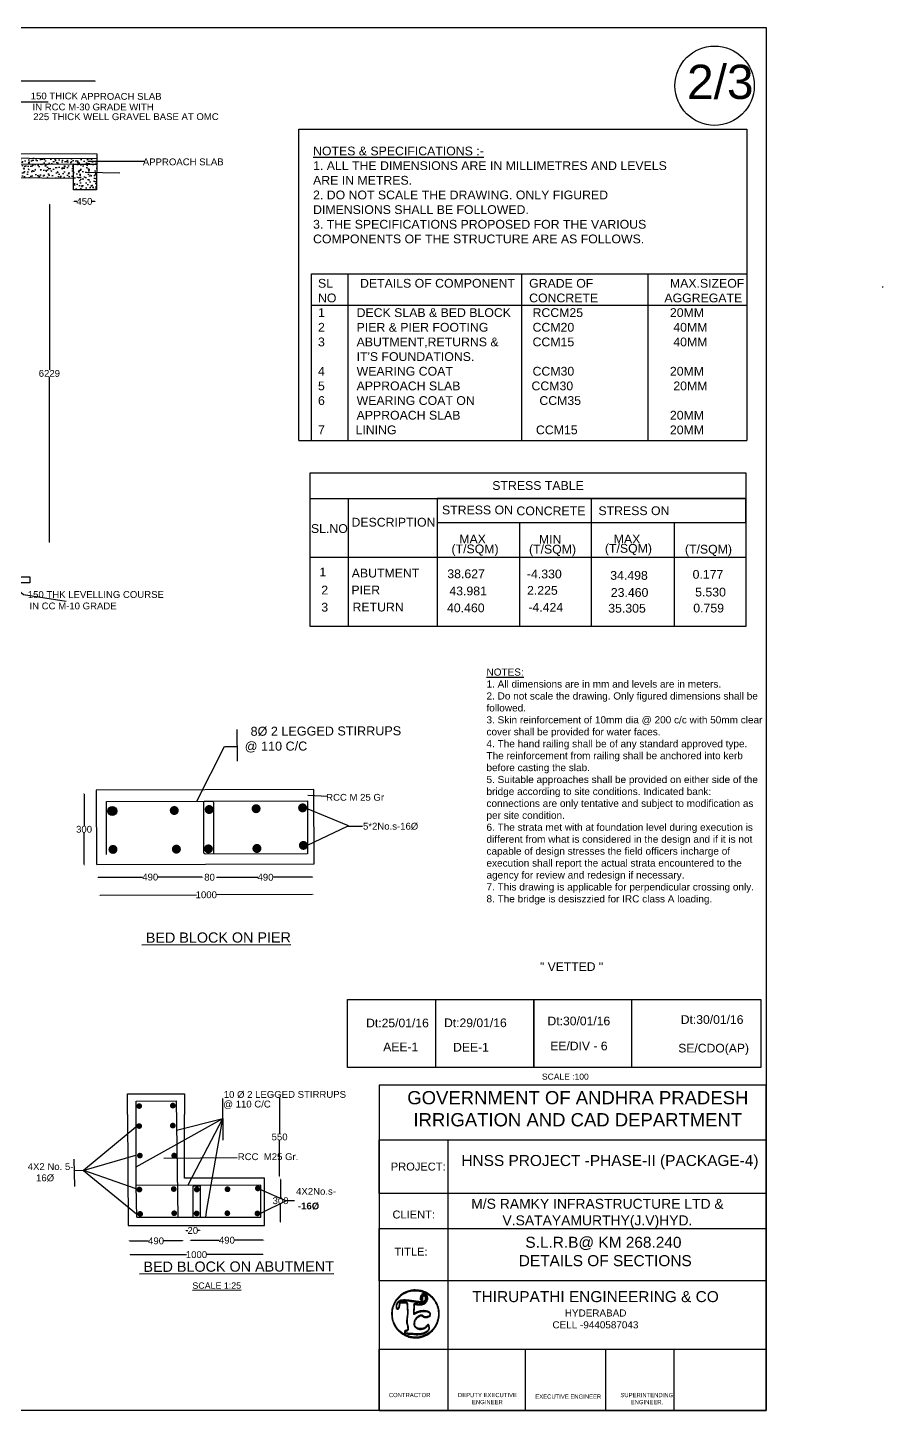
# Model space of a CAD drawing. Header units: inches. Extents: x 364371 to 391489, y -177812 to -157606.
# Drawn here: x 378991 to 391489, y -177812 to -157606 of the extents above; entities that cross this region are included whole.
import ezdxf

# ---------------------------------------------------------------- set-up
doc = ezdxf.new("R2010")
doc.units = ezdxf.units.IN
doc.header["$MEASUREMENT"] = 0
for name, color, linetype in [('BOX & TEXT', 7, 'Continuous'), ('DRAWING', 7, 'Continuous'), ('TEXT', 7, 'Continuous')]:
    doc.layers.add(name, color=color, linetype=linetype)
doc.styles.get("Standard").update_dxf_attribs({"font": 'arial.ttf'})
doc.dimstyles.new('ST100', dxfattribs={"dimtxt": 100, "dimasz": 25, "dimexe": 0, "dimexo": 300, "dimgap": 0.09, "dimtad": 0, "dimtih": 1, "dimtoh": 1, "dimdec": 0, "dimzin": 0, "dimdsep": 46, "dimtxsty": 'Standard', "dimcen": 0, "dimse1": 1, "dimse2": 1, "dimadec": 0, "dimazin": 0, "dimtfac": 1, "dimtdec": 0, "dimtofl": 0, "dimtmove": 0, "dimatfit": 3, "dimfxl": 2000, "dimtolj": 1, "dimtzin": 0, "dimarcsym": 0})

# ---------------------------------------------------------------- blocks, each defined once
blk = doc.blocks.new('*D49')
at = {"layer": 'Defpoints', "color": 0, "ltscale": 0.4}
for p in [(380456, -175309), (381277, -175312), (381277, -175335)]:
    blk.add_point(p, dxfattribs=at)
at = {"layer": 'DRAWING', "color": 0, "lineweight": -2, "ltscale": 0.4}
for p, q in [((380481, -175336), (380754, -175336)), ((381252, -175335), (380979, -175336))]:
    blk.add_line(p, q, dxfattribs=at)
at = {"layer": 'DRAWING', "color": 0, "ltscale": 0.4}
for points in [[(380481, -175331), (380481, -175340), (380456, -175336)], [(381252, -175331), (381252, -175340), (381277, -175335)]]:
    blk.add_solid(points, dxfattribs=at)
at = {"layer": 'DRAWING', "color": 0, "ltscale": 0.4, "insert": (380866, -175336), "char_height": 100, "attachment_point": 5}
blk.add_mtext('\\A1;490', dxfattribs=at)
blk = doc.blocks.new('*D50')
at = {"layer": 'Defpoints', "color": 0, "ltscale": 0.4}
for p in [(381348, -175312), (382454, -175303), (382454, -175326)]:
    blk.add_point(p, dxfattribs=at)
at = {"layer": 'DRAWING', "color": 0, "lineweight": -2, "ltscale": 0.4}
for p, q in [((381373, -175327), (381788, -175326)), ((382429, -175326), (382013, -175326))]:
    blk.add_line(p, q, dxfattribs=at)
at = {"layer": 'DRAWING', "color": 0, "ltscale": 0.4}
for points in [[(381373, -175322), (381373, -175331), (381348, -175327)], [(382429, -175322), (382429, -175330), (382454, -175326)]]:
    blk.add_solid(points, dxfattribs=at)
at = {"layer": 'DRAWING', "color": 0, "ltscale": 0.4, "insert": (381901, -175326), "char_height": 100, "attachment_point": 5}
blk.add_mtext('\\A1;490', dxfattribs=at)
blk = doc.blocks.new('*D51')
at = {"layer": 'Defpoints', "color": 0, "ltscale": 0.4}
for p in [(381280, -175184), (381525, -175175), (381525, -175184)]:
    blk.add_point(p, dxfattribs=at)
at = {"layer": 'DRAWING', "color": 0, "lineweight": -2, "ltscale": 0.4}
for p, q in [((381305, -175184), (381330, -175184)), ((381500, -175184), (381475, -175184))]:
    blk.add_line(p, q, dxfattribs=at)
at = {"layer": 'DRAWING', "color": 0, "ltscale": 0.4}
for points in [[(381305, -175180), (381305, -175188), (381280, -175184)], [(381500, -175180), (381500, -175188), (381525, -175184)]]:
    blk.add_solid(points, dxfattribs=at)
at = {"layer": 'DRAWING', "color": 0, "ltscale": 0.4, "insert": (381403, -175184), "char_height": 100, "attachment_point": 5}
blk.add_mtext('\\A1;20', dxfattribs=at)
blk = doc.blocks.new('*D52')
at = {"layer": 'Defpoints', "color": 0, "ltscale": 0.4}
for p in [(380464, -175520), (382449, -175508), (382449, -175536)]:
    blk.add_point(p, dxfattribs=at)
at = {"layer": 'DRAWING', "color": 0, "lineweight": -2, "ltscale": 0.4}
for p, q in [((380489, -175536), (381312, -175536)), ((382424, -175536), (381601, -175536))]:
    blk.add_line(p, q, dxfattribs=at)
at = {"layer": 'DRAWING', "color": 0, "ltscale": 0.4}
for points in [[(380489, -175532), (380489, -175540), (380464, -175536)], [(382424, -175531), (382424, -175540), (382449, -175536)]]:
    blk.add_solid(points, dxfattribs=at)
at = {"layer": 'DRAWING', "color": 0, "ltscale": 0.4, "insert": (381457, -175536), "char_height": 100, "attachment_point": 5}
blk.add_mtext('\\A1;1000', dxfattribs=at)
blk = doc.blocks.new('*D53')
at = {"layer": 'Defpoints', "color": 0, "ltscale": 0.4}
for p in [(382662, -174415), (382685, -174415), (382674, -175083)]:
    blk.add_point(p, dxfattribs=at)
at = {"layer": 'DRAWING', "color": 0, "lineweight": -2, "ltscale": 0.4}
for p, q in [((382685, -174440), (382685, -174698)), ((382686, -175058), (382686, -174800))]:
    blk.add_line(p, q, dxfattribs=at)
at = {"layer": 'DRAWING', "color": 0, "ltscale": 0.4}
for points in [[(382690, -174440), (382681, -174440), (382685, -174415)], [(382690, -175058), (382681, -175058), (382686, -175083)]]:
    blk.add_solid(points, dxfattribs=at)
at = {"layer": 'DRAWING', "color": 0, "ltscale": 0.4, "insert": (382685, -174749), "char_height": 100, "attachment_point": 5}
blk.add_mtext('\\A1;300', dxfattribs=at)
blk = doc.blocks.new('*D54')
at = {"layer": 'Defpoints', "color": 0, "ltscale": 0.4}
for p in [(382656, -173221), (382670, -173221), (382685, -174414)]:
    blk.add_point(p, dxfattribs=at)
at = {"layer": 'DRAWING', "color": 0, "lineweight": -2, "ltscale": 0.4}
for p, q in [((382670, -173246), (382671, -173766)), ((382671, -174389), (382671, -173868))]:
    blk.add_line(p, q, dxfattribs=at)
at = {"layer": 'DRAWING', "color": 0, "ltscale": 0.4}
for points in [[(382675, -173246), (382666, -173246), (382670, -173221)], [(382675, -174389), (382667, -174389), (382671, -174414)]]:
    blk.add_solid(points, dxfattribs=at)
at = {"layer": 'DRAWING', "color": 0, "ltscale": 0.4, "insert": (382671, -173817), "char_height": 100, "attachment_point": 5}
blk.add_mtext('\\A1;550', dxfattribs=at)
blk = doc.blocks.new('*D55')
at = {"layer": 'Defpoints', "color": 0, "ltscale": 0.4}
for p in [(380025, -170304), (383174, -170262), (383174, -170273)]:
    blk.add_point(p, dxfattribs=at)
at = {"layer": 'DRAWING', "color": 0, "lineweight": -2, "ltscale": 0.4}
for p, q in [((380050, -170283), (381455, -170278)), ((383149, -170273), (381744, -170277))]:
    blk.add_line(p, q, dxfattribs=at)
at = {"layer": 'DRAWING', "color": 0, "ltscale": 0.4}
for points in [[(380050, -170279), (380050, -170287), (380025, -170283)], [(383149, -170268), (383150, -170277), (383174, -170273)]]:
    blk.add_solid(points, dxfattribs=at)
at = {"layer": 'DRAWING', "color": 0, "ltscale": 0.4, "insert": (381600, -170278), "char_height": 100, "attachment_point": 5}
blk.add_mtext('\\A1;1000', dxfattribs=at)
blk = doc.blocks.new('*D56')
at = {"layer": 'Defpoints', "color": 0, "ltscale": 0.4}
for p in [(379813, -168780), (379829, -168780), (379853, -169861)]:
    blk.add_point(p, dxfattribs=at)
at = {"layer": 'DRAWING', "color": 0, "lineweight": -2, "ltscale": 0.4}
for p, q in [((379814, -168805), (379815, -169269)), ((379817, -169836), (379816, -169372))]:
    blk.add_line(p, q, dxfattribs=at)
at = {"layer": 'DRAWING', "color": 0, "ltscale": 0.4}
for points in [[(379818, -168805), (379809, -168805), (379813, -168780)], [(379821, -169836), (379813, -169836), (379817, -169861)]]:
    blk.add_solid(points, dxfattribs=at)
at = {"layer": 'DRAWING', "color": 0, "ltscale": 0.4, "insert": (379815, -169321), "char_height": 100, "attachment_point": 5}
blk.add_mtext('\\A1;300', dxfattribs=at)
blk = doc.blocks.new('*D58')
at = {"layer": 'Defpoints', "color": 0, "ltscale": 0.4}
for p in [(379997, -169834), (381566, -169829), (381566, -170019)]:
    blk.add_point(p, dxfattribs=at)
at = {"layer": 'DRAWING', "color": 0, "lineweight": -2, "ltscale": 0.4}
for p, q in [((380022, -170019), (380669, -170019)), ((381541, -170019), (380894, -170019))]:
    blk.add_line(p, q, dxfattribs=at)
at = {"layer": 'DRAWING', "color": 0, "ltscale": 0.4}
for points in [[(380022, -170015), (380022, -170023), (379997, -170019)], [(381541, -170015), (381541, -170023), (381566, -170019)]]:
    blk.add_solid(points, dxfattribs=at)
at = {"layer": 'DRAWING', "color": 0, "ltscale": 0.4, "insert": (380782, -170019), "char_height": 100, "attachment_point": 5}
blk.add_mtext('\\A1;490', dxfattribs=at)
blk = doc.blocks.new('*D57')
at = {"layer": 'Defpoints', "color": 0, "ltscale": 0.4}
for p in [(381566, -170019), (381730, -170015), (381730, -170022)]:
    blk.add_point(p, dxfattribs=at)
at = {"layer": 'DRAWING', "color": 0, "lineweight": -2, "ltscale": 0.4}
for p, q in [((381541, -170022), (381516, -170022)), ((381755, -170022), (381780, -170022))]:
    blk.add_line(p, q, dxfattribs=at)
at = {"layer": 'DRAWING', "color": 0, "ltscale": 0.4}
for points in [[(381541, -170018), (381541, -170026), (381566, -170022)], [(381755, -170018), (381755, -170026), (381730, -170022)]]:
    blk.add_solid(points, dxfattribs=at)
at = {"layer": 'DRAWING', "color": 0, "ltscale": 0.4, "insert": (381648, -170022), "char_height": 100, "attachment_point": 5}
blk.add_mtext('\\A1;80', dxfattribs=at)
blk = doc.blocks.new('*D59')
at = {"layer": 'Defpoints', "color": 0, "ltscale": 0.4}
for p in [(383175, -169823), (381755, -170022), (383175, -170022)]:
    blk.add_point(p, dxfattribs=at)
at = {"layer": 'DRAWING', "color": 0, "lineweight": -2, "ltscale": 0.4}
for p, q in [((381780, -170022), (382352, -170022)), ((383150, -170022), (382577, -170022))]:
    blk.add_line(p, q, dxfattribs=at)
at = {"layer": 'DRAWING', "color": 0, "ltscale": 0.4}
for points in [[(381780, -170018), (381780, -170026), (381755, -170022)], [(383150, -170018), (383150, -170026), (383175, -170022)]]:
    blk.add_solid(points, dxfattribs=at)
at = {"layer": 'DRAWING', "color": 0, "ltscale": 0.4, "insert": (382465, -170022), "char_height": 100, "attachment_point": 5}
blk.add_mtext('\\A1;490', dxfattribs=at)
blk = doc.blocks.new('*D86')
at = {"layer": 'Defpoints', "color": 0, "ltscale": 0.4}
for p in [(379645, -160101), (379997, -160148), (379998, -160110)]:
    blk.add_point(p, dxfattribs=at)
at = {"layer": 'DRAWING', "color": 0, "lineweight": -2, "ltscale": 0.4}
for p, q in [((379669, -160142), (379708, -160143)), ((379972, -160148), (379933, -160147))]:
    blk.add_line(p, q, dxfattribs=at)
at = {"layer": 'DRAWING', "color": 0, "ltscale": 0.4}
for points in [[(379669, -160138), (379669, -160146), (379644, -160142)], [(379972, -160143), (379972, -160152), (379997, -160148)]]:
    blk.add_solid(points, dxfattribs=at)
at = {"layer": 'DRAWING', "color": 0, "ltscale": 0.4, "insert": (379820, -160145), "char_height": 100, "attachment_point": 5}
blk.add_mtext('\\A1;450', dxfattribs=at)
blk = doc.blocks.new('*D89')
at = {"layer": 'Defpoints', "color": 0, "ltscale": 0.4}
for p in [(380001, -158390), (377034, -159526), (380001, -159449)]:
    blk.add_point(p, dxfattribs=at)
at = {"layer": 'DRAWING', "color": 0, "lineweight": -2, "ltscale": 0.4}
for p, q in [((377059, -158390), (378368, -158390)), ((379976, -158390), (378667, -158390))]:
    blk.add_line(p, q, dxfattribs=at)
at = {"layer": 'DRAWING', "color": 0, "ltscale": 0.4}
for points in [[(377059, -158386), (377059, -158394), (377034, -158390)], [(379976, -158386), (379976, -158394), (380001, -158390)]]:
    blk.add_solid(points, dxfattribs=at)
at = {"layer": 'DRAWING', "color": 0, "ltscale": 0.4, "insert": (378518, -158390), "char_height": 100, "attachment_point": 5}
blk.add_mtext('\\A1;3500', dxfattribs=at)
blk = doc.blocks.new('*D91')
at = {"layer": 'Defpoints', "color": 0, "ltscale": 0.4}
for p in [(377329, -160166), (377329, -165151), (379308, -165151)]:
    blk.add_point(p, dxfattribs=at)
at = {"layer": 'DRAWING', "color": 0, "lineweight": -2, "ltscale": 0.4}
for p, q in [((379308, -160191), (379308, -162607)), ((379308, -165126), (379308, -162710))]:
    blk.add_line(p, q, dxfattribs=at)
at = {"layer": 'DRAWING', "color": 0, "ltscale": 0.4}
for points in [[(379304, -160191), (379312, -160191), (379308, -160166)], [(379304, -165126), (379312, -165126), (379308, -165151)]]:
    blk.add_solid(points, dxfattribs=at)
at = {"layer": 'DRAWING', "color": 0, "ltscale": 0.4, "insert": (379308, -162659), "char_height": 100, "attachment_point": 5}
blk.add_mtext('\\A1;6229', dxfattribs=at)

msp = doc.modelspace()

# ---------------------------------------------------------------- hatches: boundary and pattern name
at = {"layer": 'DRAWING', "ltscale": 0.4}
h = msp.add_hatch(dxfattribs=at)
h.set_pattern_fill('AR-CONC', color=256, scale=22.852859, angle=-1.03132, style=0)
h.set_pattern_definition([(48.9686826, (-1918762.29, 1091811.63), (163.6297865, -17.288616), [17.139644, -188.536084]), (353.9686826, (-1918762.29, 1091811.63), (-28.609543, 172.44028), [13.711715, -150.828867]), (99.4200826, (-1918748.65, 1091810.2), (135.020363, 155.151558), [14.566456, -160.231016]), (45.1528826, (-1918761.46, 1091857.33), (243.174755, -42.209545), [25.709466, -282.804126]), (95.604283, (-1918741.2, 1091853.82), (217.569352, 218.733202), [21.849684, -240.346486]), (350.152883, (-1918761.46, 1091857.33), (217.56918, 218.733372), [20.567573, -226.2433]), (19.9686826, (-1918738.82, 1091845.5), (134.732149, -94.4502586), [17.139644, -188.536084]), (324.9686826, (-1918738.82, 1091845.5), (58.578237, 164.689849), [13.711715, -150.828867]), (70.4200826, (-1918727.6, 1091837.63), (193.310438, 70.239439), [14.566456, -160.231016]), (36.4686826, (-1918762.287, 1091811.635), (4.1477054, 76.0134214), [0, -149.0006385, 0, -153.114153, 0, -151.4001887]), (6.4686826, (-1918762.29, 1091811.635), (61.731491, 89.037675), [0, -87.29792, 0, -145.5727097, 0, -57.703468]), (326.4686826, (-1918813.24, 1091812.55), (121.8811505, -7.3493517), [0, -57.1321467, 0, -178.2522976, 0, -236.5270872]), (316.4686826, (-1918836.09, 1091812.96), (133.66488, 20.4743443), [0, -74.2717907, 0, -118.377808, 0, -167.968511])])
h.paths.add_polyline_path([(379659.4, -159598.1), (377335.6, -159604.8), (377333.6, -159780.7), (379660.9, -159802.8)])
h.paths.add_polyline_path([(380000.3, -159599.5), (379659.4, -159598.1), (379662.1, -159973.4), (379998.8, -159974.8)])
h.paths.add_polyline_path([(380000.7, -159517.6), (377028, -159505.1), (377029.5, -159570.1), (377335.9, -159573.2), (377335.6, -159604.8), (379659.4, -159598.1), (380000.3, -159599.5)])
for points in [[(380159.9, -169054.5, 1), (380291.9, -169054.1, 1)], [(381066.2, -169046.9, 1), (381198.2, -169046.4, 1)], [(381576.3, -169032.2, 1), (381708.3, -169031.7, 1)], [(382261.9, -169020.1, 1), (382393.9, -169019.6, 1)], [(382941, -169008, 1), (383073, -169007.5, 1)], [(382952.6, -169556.5, 1), (383084.6, -169556, 1)], [(380171.3, -169614.8, 1), (380303.3, -169614.3, 1)], [(381097.4, -169611.6, 1), (381229.4, -169611.1, 1)], [(381565.3, -169606.7, 1), (381697.3, -169606.3, 1)], [(382273.6, -169601, 1), (382405.7, -169600.6, 1)], [(380578.1, -173365.4, 1), (380662.4, -173365.3, 1)], [(381069.4, -173358.7, 1), (381153.8, -173358.6, 1)], [(380578.1, -173657.2, 1), (380662.4, -173657.2, 1)], [(381069.4, -173650.6, 1), (381153.8, -173650.5, 1)], [(380588, -174089.1, 1), (380672.4, -174089.1, 1)], [(381089.2, -174089, 1), (381173.6, -174088.9, 1)], [(380581.5, -174584.8, 1), (380665.8, -174584.8, 1)], [(381082.6, -174578.1, 1), (381167, -174578.1, 1)], [(381420, -174584.6, 1), (381504.4, -174584.6, 1)], [(381868.7, -174581.2, 1), (381953.1, -174581.1, 1)], [(382310.9, -174568, 1), (382395.3, -174567.9, 1)], [(380591.4, -174941.5, 1), (380675.8, -174941.4, 1)], [(381089.3, -174931.5, 1), (381173.6, -174931.5, 1)], [(381416.8, -174934.7, 1), (381501.2, -174934.6, 1)], [(381865.6, -174931.3, 1), (381949.9, -174931.2, 1)], [(382304.5, -174934.4, 1), (382388.9, -174934.4, 1)]]:
    msp.add_hatch(color=256, dxfattribs=at).paths.add_polyline_path(points)

# ---------------------------------------------------------------- linework, layer by layer
at = {"color": 7}
for points in [[(384596.8, -176056, 0.011371), (384558.4, -176065.3, 0.02579), (384530, -176074.4, 0.027062), (384503.5, -176086.2, 0.013799), (384471.5, -176103.6, 0.049276), (384442.6, -176124.4, 0.020623), (384408, -176157.6, 0.020736), (384375.6, -176194.3, 0.039557), (384353.3, -176226.7, 0.070595), (384317.5, -176315.4, 0.067578), (384307.1, -176411.8, 0.067285), (384322.9, -176507.9, 0.06891), (384363.5, -176595.6, 0.057705), (384411.2, -176653.8, 0.054334), (384472, -176701, 0.05355), (384542.3, -176734.5, 0.052844), (384618.5, -176752.4, 0.040381), (384661.4, -176754.4, 0.03202), (384707.5, -176749.8, 0.031364), (384753.8, -176739.2, 0.03411), (384797.1, -176723, 0.075635), (384883.8, -176666.7, 0.073326), (384950.9, -176586.7, 0.073591), (384991.8, -176491, 0.077104), (385002.4, -176389, 0.004861), (385000.7, -176360.7, 0.019003), (384998.8, -176343.3, 0.02286), (384995.8, -176327.7, 0.009468), (384990.3, -176307, 0.065489), (384956.8, -176228.9, 0.057691), (384903, -176158.5, 0.058022), (384834.8, -176102.6, 0.068022), (384759.1, -176067.3, 0.035725), (384721, -176058.4, 0.021943), (384675.1, -176053.2, 0.021989), (384630.5, -176052.1, 0.048915)], [(384740.9, -176074.8, -0.010053), (384765.9, -176081.9, -0.02116), (384784.9, -176088.7, -0.022523), (384802.5, -176096.8, -0.013074), (384823, -176107.9, -0.040153), (384861.2, -176134.4, -0.032263), (384897.7, -176168.6, -0.031944), (384930, -176207.6, -0.036921), (384955.3, -176248.6, -0.012801), (384963.9, -176266.2, -0.018323), (384970.5, -176282.2, -0.011926), (384975.1, -176295.6, -0.421559), (384973.7, -176298.2, 0.438354), (384973.5, -176298.6, 0.035377), (384974.1, -176299.9, 0.030088), (384975.2, -176301.7, 0.016409), (384976.8, -176303.7, -0.136522), (384984.3, -176320.5, -0.015322), (384989.2, -176362.4, -0.019775), (384991.4, -176407.4, -0.035566), (384989.1, -176444.2, -0.046854), (384973.7, -176510.9, -0.049001), (384946.3, -176572.5, -0.049074), (384907.4, -176627.5, -0.047266), (384858.2, -176674.6, -0.036649), (384831.6, -176692.6, -0.020541), (384797, -176710.7, -0.020402), (384762.2, -176725.4, -0.050634), (384735.4, -176732.4, 0.011096), (384730.4, -176733.3, 0.006376), (384724.5, -176734.6, 0.006368), (384718.5, -176736, 0.010561), (384713.5, -176737.4, -0.075797), (384667.4, -176744.1, -0.036256), (384607.6, -176739.2, -0.035773), (384546.7, -176725.2, -0.053967), (384496.7, -176703.9, -0.043816), (384440.2, -176665.2, -0.050353), (384394.2, -176618.9, -0.04992), (384358, -176563.9, -0.041857), (384330.8, -176499.5, -0.041799), (384322.9, -176465.8, -0.022952), (384318.5, -176423.5, -0.022835), (384318.1, -176380.3, -0.036198), (384322.1, -176343.5, -0.027029), (384329.7, -176311.4, -0.021589), (384341.3, -176277.7, -0.021847), (384355.5, -176245.7, -0.030803), (384371.1, -176218.6, -0.030973), (384390.1, -176193.4, -0.014365), (384417.8, -176163, -0.013732), (384446.1, -176135.1, -0.048124), (384466.4, -176119.5, -0.015617), (384482.6, -176110.1, -0.006514), (384505, -176098.4, -0.006284), (384527.2, -176087.5, -0.02113), (384542.1, -176081.2, -0.047647), (384586.8, -176069.1, -0.034153), (384638.3, -176063.9, -0.033468), (384691.4, -176065.8, -0.039389)], [(384760.9, -176106.2, 0.079905), (384751.8, -176111.9, 0.042826), (384742.5, -176121.4, 0.042991), (384735.1, -176132.2, 0.097401), (384732, -176141.5, -0.017144), (384731.2, -176146.7, -0.007361), (384729.7, -176153.7, -0.007273), (384727.9, -176161, -0.009527), (384726.1, -176167.7, 0.057314), (384723.7, -176180.7, 0.105744), (384725.3, -176191.4, 0.129803), (384730.7, -176199, 0.112787), (384739.5, -176203.4, 0.089359), (384749.9, -176204.1, 0.205539), (384756.6, -176200.3, 0.119945), (384760.7, -176191, 0.023277), (384763, -176172.5, -0.017196), (384765.2, -176153.5, -0.101894), (384768.6, -176144.2, -0.209902), (384774.1, -176140.4, -0.109281), (384782.7, -176140.6, -0.199104), (384793.5, -176148.6, -0.104543), (384799, -176164.7, -0.087788), (384797.9, -176184.2, -0.092435), (384790.2, -176201.8, -0.140361), (384772.3, -176216.8, -0.085225), (384745.4, -176223.5, -0.045138), (384703.1, -176222.9, -0.010085), (384631.5, -176213.9, 0.001129), (384562, -176204, 0.010475), (384531.8, -176200.4, 0.019654), (384509, -176199, 0.009807), (384480.1, -176199, 0.021045), (384449.5, -176200.9, 0.064199), (384429.4, -176205.7, 0.07759), (384413.2, -176214.8, 0.04157), (384396.5, -176230.5, 0.033858), (384385, -176245.1, 0.055821), (384377.6, -176259, 0.056084), (384373.5, -176274.1, 0.03454), (384372, -176292.5, 0.036481), (384373.1, -176311, 0.103396), (384377.3, -176323.1, 0.148662), (384385, -176330, 0.109578), (384396.2, -176332.5, 0.120124), (384407.2, -176329.8, 0.145), (384414.8, -176322.5, 0.076305), (384420.3, -176308.1, 0.015923), (384425.2, -176281.5, -0.009484), (384427.4, -176268.3, -0.012925), (384429.9, -176256.4, -0.009784), (384432.5, -176246.8, -0.12767), (384434.3, -176243.6, -0.187867), (384441.6, -176240.4, -0.006627), (384472.6, -176239.5, -0.01166), (384502.7, -176239.7, -0.060862), (384519.1, -176242.2, -0.161099), (384525.9, -176246.8, -0.110854), (384529.8, -176255.3, -0.037878), (384532.2, -176271.8, -0.003666), (384534.5, -176312.4, 0.004284), (384535.4, -176327.2, 0.004704), (384536.5, -176341.6, 0.004401), (384537.7, -176353.8, 0.023561), (384538.7, -176360.4, -0.066487), (384539.5, -176372.2, -0.007257), (384537.3, -176399.2, -0.006419), (384533, -176438.5, -0.001903), (384525.4, -176498.5, 0.0101), (384523.5, -176516.2, 0.046767), (384523.5, -176526.5, 0.054451), (384525.5, -176535.9, 0.016832), (384530.5, -176549.5, -0.025497), (384534.3, -176560.6, -0.017703), (384537.5, -176573.4, -0.016989), (384540, -176587.2, -0.017395), (384541.4, -176600.9), (384543.6, -176630.4), (384529.6, -176638.3, -0.015536), (384523.8, -176641.3, -0.017122), (384518, -176643.9, -0.016739), (384513, -176645.7, -0.078777), (384509.9, -176646.2, 0.131176), (384502.6, -176648.1, 0.136592), (384497.3, -176653.5, 0.106124), (384494.8, -176662, 0.058162), (384495.1, -176672.9, 0.016688), (384496.3, -176679, 0.019181), (384497.7, -176684.7, 0.018627), (384499.4, -176689.5, 0.096084), (384500.8, -176691.8, 0.155202), (384503.4, -176693.2, 0.015688), (384510.4, -176694.5, 0.01847), (384519, -176695.4, 0.013691), (384528.6, -176695.8, -0.011921), (384561.2, -176697, -0.00413), (384608, -176700.2, -0.001098), (384657.7, -176704.2, -0.118504), (384664.1, -176706.3, 0.16291), (384671.3, -176708, 0.003581), (384707.6, -176704.3, 0.008625), (384742.5, -176700, 0.028406), (384765.2, -176695.4, 0.032579), (384786.7, -176688.3, 0.025466), (384809, -176677.9, 0.026004), (384828.6, -176666.2, 0.061344), (384841.5, -176655.1, 0.068447), (384852.8, -176638.4, 0.076262), (384858.7, -176620, 0.067476), (384859.2, -176598.8, 0.040065), (384854.3, -176574, 0.044341), (384849.8, -176562.1, 0.167899), (384844.3, -176556.5, 0.248042), (384838, -176556.7, 0.093969), (384831.1, -176562.6, -0.014529), (384809.2, -176588.2, -0.059632), (384793.8, -176601.6, -0.07471), (384777.5, -176609.4, -0.031322), (384753.7, -176615.1, -0.011719), (384738.5, -176617.3, -0.030157), (384727.4, -176618.1, -0.035481), (384717.4, -176617.4, -0.022756), (384706, -176615.3, -0.041651), (384688.3, -176609.6, -0.044873), (384672.3, -176601.1, -0.048687), (384659.3, -176590.9, -0.078972), (384650.9, -176579.6, -0.088886), (384645.8, -176563.5, -0.038681), (384644.5, -176541, -0.038538), (384646.8, -176517.9, -0.068656), (384652.7, -176499.8, -0.047822), (384663.4, -176482.2, -0.035478), (384678.2, -176465.1, -0.035754), (384695.1, -176450.4, -0.052131), (384712.1, -176440.2, -0.030465), (384730.1, -176433.1, -0.089851), (384743.2, -176431.4, -0.11423), (384754.2, -176434.4, -0.067663), (384765.3, -176442.6, 0.096235), (384779.3, -176451.8, 0.073317), (384797.2, -176456.1, 0.064558), (384817.8, -176455.4, 0.048869), (384839.6, -176449.5, 0.015923), (384859.7, -176441.2, 0.109612), (384868.3, -176434.8, 0.141247), (384872.2, -176426.2, 0.03256), (384873.6, -176410, 0.013265), (384873.5, -176397.4, 0.061516), (384872.4, -176390.3, 0.091027), (384869.8, -176385, 0.050414), (384864.9, -176379.7, 0.128873), (384826.5, -176360.2, 0.05989), (384770.4, -176354.9, 0.055893), (384709.1, -176363.4, 0.065288), (384654.6, -176385.1, -0.008116), (384648, -176388.7, -0.012981), (384642.3, -176391.5, -0.006773), (384637.4, -176393.6, -0.304845), (384636.4, -176393.4, -0.211798), (384636, -176392.2, -0.000838), (384636.7, -176377.7, -0.003985), (384637.7, -176361.2, -0.002472), (384639.1, -176341.8, 0.004385), (384640.5, -176321.6, 0.005065), (384641.5, -176302.2, 0.004554), (384642.1, -176285.8, 0.029433), (384641.8, -176277.6), (384640.4, -176263.6), (384656.9, -176266.1, 0.022308), (384665.9, -176267.1, 0.005402), (384680.9, -176267.9, 0.005531), (384698.1, -176268.4, 0.005473), (384715.4, -176268.6, 0.006594), (384739.8, -176268.2, 0.031106), (384753.7, -176267, 0.045299), (384764.8, -176264.2, 0.025886), (384777.6, -176259.1, 0.074598), (384801.5, -176243.2, 0.070434), (384820.2, -176220.8, 0.07263), (384831.6, -176194.7, 0.089071), (384833.9, -176168.3, 0.01957), (384831.4, -176149.3, 0.056074), (384827.7, -176136.5, 0.065261), (384821.6, -176125.9, 0.034277), (384811.6, -176114.5, 0.027009), (384804.7, -176108.4, 0.068734), (384798.9, -176105, 0.07176), (384792.6, -176103.3, 0.031521), (384783.9, -176102.9, 0.016443), (384777.4, -176103.2, 0.015199), (384770.7, -176104, 0.015395), (384764.8, -176105, 0.04795)], [(384799.8, -176118.2, -0.056619), (384810, -176128.6, -0.070112), (384816.8, -176140.5, -0.063176), (384820.5, -176154.6, -0.036102), (384821.5, -176172.4, -0.026103), (384820.3, -176190.5, -0.05922), (384817.1, -176203.8, -0.061276), (384810.9, -176215.7, -0.029698), (384800.4, -176229.3, -0.094532), (384779.8, -176245.3, -0.069609), (384752.4, -176254.9, -0.05177), (384716.1, -176258.2, -0.023109), (384668.3, -176255.5, 0.014899), (384644.4, -176253.7, 0.124815), (384633.9, -176255.9, 0.252886), (384629.4, -176262.1, 0.073732), (384629.7, -176274.3, -0.042717), (384630.3, -176282.6, -0.005288), (384630.1, -176300.7, -0.006212), (384629.3, -176322.3, -0.005103), (384627.9, -176345.4, 0.004606), (384626.4, -176370.3, 0.010714), (384625.8, -176388.9, 0.007341), (384625.9, -176403.1, 0.193504), (384627.4, -176406.5, 0.272952), (384630.5, -176407.3, 0.017404), (384639.8, -176404.3, 0.018882), (384652.2, -176399.2, 0.007944), (384668.6, -176391.5, -0.00991), (384690.7, -176381.1, -0.029968), (384706.2, -176375.3, -0.03192), (384721.8, -176371.6, -0.012489), (384743.7, -176368.4, -0.031624), (384780.8, -176366.3, -0.042774), (384814.3, -176369.3, -0.049658), (384841.7, -176377.1, -0.102801), (384860.2, -176389.2, -0.146745), (384863.7, -176395.9, -0.055372), (384864.7, -176406.5, -0.054274), (384863.3, -176417.7, -0.094139), (384859.5, -176426.2, -0.119575), (384851.4, -176433.3, -0.039208), (384836.7, -176439.6, -0.03788), (384819.3, -176444.1, -0.043914), (384802.3, -176445.6, -0.027336), (384792.3, -176445, -0.068469), (384785.3, -176443.3, -0.065144), (384778.8, -176439.6, -0.022939), (384770.5, -176432.8, 0.07041), (384756.5, -176423.3, 0.111511), (384742.5, -176420, 0.08847), (384726.1, -176422.8, 0.032101), (384704.4, -176432.2, 0.049567), (384686, -176444, 0.035227), (384667.8, -176460.6, 0.034846), (384651.9, -176479.9, 0.044392), (384640.2, -176499.8, 0.072348), (384635.7, -176514.3, 0.020236), (384633, -176538, 0.012952), (384631.9, -176561.7, 0.265664), (384635.2, -176567.8, -0.115377), (384636.6, -176569.2, -0.049412), (384637.7, -176571.5, -0.04534), (384638.5, -176574.3, -0.044785), (384638.8, -176577.2, 0.179828), (384642.4, -176587.1, 0.032309), (384656.5, -176601.4, 0.035345), (384673.5, -176614.6, 0.067561), (384689, -176622.2, 0.028537), (384706.9, -176627, 0.039847), (384723.4, -176629, 0.038236), (384740.5, -176628.5, 0.023572), (384760.4, -176625.4, 0.033201), (384780.9, -176619.8, 0.052304), (384797.4, -176612, 0.054197), (384811.5, -176601.2, 0.038969), (384824.8, -176586.5, -0.007998), (384829.8, -176580.1, -0.011914), (384834.5, -176574.7, -0.007046), (384838.5, -176570.4, -0.189724), (384839.9, -176569.7, -0.31512), (384841, -176570.4, -0.012989), (384842.9, -176575, -0.018519), (384844.8, -176580.9, -0.0116), (384846.7, -176588, -0.076654), (384848.9, -176614.4, -0.116551), (384842, -176636.3, -0.101292), (384825.2, -176654.9, -0.047771), (384797.2, -176671.6, -0.047916), (384760.9, -176684.6, -0.038807), (384720.2, -176691.7, -0.030246), (384670, -176693.4, -0.013533), (384604.1, -176689.9, 0.003397), (384582.9, -176688.3, 0.003258), (384561.3, -176687, 0.003226), (384542.3, -176686.1, 0.011736), (384530.2, -176685.9), (384507.4, -176686.1), (384507.4, -176675.3), (384507.4, -176666.8), (384507.4, -176661.7, -0.255878), (384508.2, -176660.4, -0.021331), (384511.6, -176658.4, -0.024284), (384516.2, -176656.2, -0.016153), (384521.7, -176654.2, 0.029102), (384527.9, -176651.7, 0.019825), (384534.5, -176648.3, 0.020023), (384540.8, -176644.4, 0.037497), (384545.4, -176640.7, 0.047773), (384550.7, -176634.7, 0.109676), (384553.2, -176629.2, 0.059805), (384553.8, -176621.3, 0.007063), (384552.7, -176603.5, 0.017193), (384551.4, -176591, 0.01193), (384549.1, -176577, 0.012048), (384546.2, -176563.7, 0.024163), (384543.2, -176553.3, -0.021994), (384539.3, -176540.3, -0.038871), (384537.5, -176529.3, -0.030789), (384537.1, -176516.4, -0.009072), (384538.1, -176496.8, -0.001709), (384539.1, -176482.7, -0.001884), (384540.2, -176469, -0.001751), (384541.3, -176457.3, -0.009616), (384542, -176451, 0.002783), (384547.7, -176405.2, 0.015642), (384549.8, -176380.6, 0.027419), (384549.9, -176362.7, 0.025052), (384547.9, -176344.3, -0.013359), (384546.4, -176332.2, -0.007032), (384545.1, -176317.1, -0.006991), (384544.2, -176301.5, -0.010691), (384543.9, -176288, 0.009817), (384543.3, -176263.6, 0.054013), (384541.4, -176250.5, 0.099692), (384537.3, -176242.2, 0.084336), (384530.1, -176235.5, 0.111049), (384517.1, -176230.6, 0.01671), (384489.2, -176227.7, 0.019303), (384460.7, -176226.7, 0.061247), (384441.8, -176229.2, 0.116126), (384430.9, -176234.9, 0.097571), (384422.9, -176245.1, 0.067516), (384417.4, -176261.1, 0.026486), (384414, -176284.1, -0.029178), (384411, -176304.1, -0.08956), (384405.8, -176316.8, -0.186289), (384398.9, -176321.9, -0.209405), (384390.7, -176320.7, -0.132851), (384384.6, -176314.1, -0.091992), (384381.5, -176304.3, -0.064225), (384381.7, -176290.9, -0.027894), (384385.1, -176273.4, -0.043994), (384391.1, -176256.5, -0.055217), (384399.6, -176242.3, -0.053692), (384411.1, -176230, -0.038475), (384426.4, -176218.8, -0.115688), (384450.5, -176210.7, -0.031518), (384490.8, -176209.4, -0.022483), (384548.4, -176213.8, -0.007666), (384631.5, -176225.3, 0.006179), (384656.9, -176228.8, 0.0054), (384683.6, -176232, 0.005436), (384707.8, -176234.3, 0.016056), (384724.5, -176235.2, 0.009603), (384743.1, -176235.2, 0.036421), (384754.8, -176234.1, 0.048057), (384764.4, -176231.5, 0.026799), (384775.5, -176226.7, 0.051449), (384791.1, -176216.8, 0.079901), (384801.9, -176205.1, 0.083725), (384808.1, -176191, 0.062275), (384810.2, -176174.1, 0.027547), (384809.7, -176165.7, 0.025908), (384808.3, -176157.1, 0.027051), (384806.2, -176149.2, 0.042534), (384803.4, -176142.8, 0.029286), (384799, -176135.6, 0.113768), (384795.1, -176132.1, 0.10469), (384789.9, -176130.5, 0.022841), (384780.6, -176130, 0.022154), (384771.2, -176130.5, 0.107946), (384766.1, -176132, 0.118554), (384762.4, -176135.5, 0.029201), (384758.2, -176142.8, 0.04357), (384755.7, -176149.2, 0.022936), (384753.7, -176157.4, 0.022268), (384752.3, -176166.3, 0.027017), (384751.8, -176174.7, -0.013965), (384751.6, -176183.8, -0.050225), (384750.7, -176189.5, -0.097184), (384749.1, -176192.7, -0.23583), (384746.8, -176193.9, -0.162421), (384740.4, -176191.8, -0.180712), (384737, -176186.3, -0.084641), (384736.5, -176176.2, -0.019045), (384739.3, -176159.2, -0.042593), (384745.4, -176138.7, -0.090406), (384754.1, -176124.6, -0.113659), (384765.7, -176116.5, -0.096515), (384780.4, -176113.6, -0.029399), (384786.1, -176114, -0.028215), (384791.8, -176115, -0.029397), (384796.7, -176116.4, -0.08398)]]:
    msp.add_lwpolyline(points, format="xyb", close=True, dxfattribs=at)
at = {"layer": 'BOX & TEXT', "ltscale": 0.4}
msp.add_lwpolyline([(382954.1, -163638.9), (389493.7, -163638.9)], dxfattribs=at)
at = {"layer": 'DRAWING'}
for p, q in [((380574, -174524.1), (380573.6, -173295.5)), ((381158.4, -173287.1), (381182.9, -174989.2)), ((380450, -173490.2), (380461, -175110.9)), ((381281.4, -174420.9), (381281.1, -173490)), ((381281.1, -173490), (381281.1, -173490)), ((382394.5, -174523.5), (380574, -174524.1)), ((382448.9, -174420.5), (381281.4, -174420.9)), ((382394.6, -174977.4), (382394.5, -174523.5)), ((382449.1, -175110.3), (382448.9, -174420.5)), ((382394.6, -174988.8), (382394.6, -174977.4)), ((380461, -175110.9), (382449.1, -175110.3)), ((380588.1, -174989.3), (382394.6, -174988.8))]:
    msp.add_line(p, q, dxfattribs=at)
at = {"layer": 'DRAWING', "ltscale": 0.4}
for points in [[(364370.9, -157605.5), (389777.9, -157605.5), (389777.9, -177811.9), (364370.9, -177811.9)], [(383116.3, -164112.9), (389482.9, -164112.9), (389482.9, -166357.3), (383116.3, -166357.3)], [(383116.3, -164485.3), (389482.9, -164485.3), (389482.9, -165347.8), (383116.3, -165347.8)], [(383675.5, -164485.3), (384970.4, -164485.3), (384970.4, -166357.3), (383675.5, -166357.3)], [(384970.4, -164838.2), (389482.9, -164838.2), (389482.9, -164485.3), (384970.4, -164485.3)], [(387226.6, -164485.3), (389482.9, -164485.3), (389482.9, -166357.3), (387226.6, -166357.3)], [(374781.2, -165630.6), (379020.5, -165630.6), (379020.5, -165717.1), (374781.2, -165717.1)]]:
    msp.add_lwpolyline(points, close=True, dxfattribs=at)
for points in [[(382954.1, -163638.9), (382954.1, -159087.3), (389493.7, -159087.3), (389493.7, -163638.9)], [(383135.6, -163638.9), (383135.6, -161204.4), (389493.7, -161204.4), (389493.7, -163638.9)], [(383668.5, -161204.4), (383668.5, -163638.9)], [(386203.7, -161204.4), (386203.7, -163638.9)], [(388051.4, -161204.4), (388051.4, -163638.9)], [(383135.6, -161662.2), (389493.7, -161662.2)], [(386177, -164838.2), (386177, -166357.3)], [(388433.2, -164838.2), (388433.2, -166357.3)], [(382055.8, -168326.9), (382050.5, -167860.4)], [(380450, -173490.2), (380450, -173187.7), (381281, -173187.7), (381281.1, -173490)], [(380573.6, -173295.5), (381158.4, -173287.1)], [(379680.3, -174539.5), (379669.7, -174142.1)], [(381409.5, -174985.5), (381406.4, -174535.7), (381509.4, -174529.8), (381509.6, -174976.7)]]:
    msp.add_lwpolyline(points, dxfattribs=at)
at = {"layer": 'DRAWING'}
for points in [[(374372.5, -159408.5), (377039.3, -159437.4), (380001, -159449.4)], [(377028, -159505.1), (380000.7, -159517.6)], [(379659.4, -159598.1), (377030.3, -159605.7)], [(380001, -159449.4), (379998.8, -159974.8), (379662.1, -159973.4), (379659.4, -159598.1), (380000.3, -159599.5)], [(377333.6, -159780.7), (379660.9, -159802.8)], [(380002.8, -169834.4), (383175.1, -169823.5), (383171.4, -168739.1), (379993.3, -168750), (379997.1, -169834.4)], [(380588.1, -174989.3), (380574, -174524.1)]]:
    msp.add_lwpolyline(points, dxfattribs=at)
at = {"layer": 'DRAWING', "ltscale": 0.4}
msp.add_lwpolyline([(380144.7, -169687.1), (380142.1, -168913.2), (383076.6, -168903.1), (383079.1, -169645.8), (383079.2, -169676.9), (381585.6, -169682.1, -0.4142136), (381565.5, -169662.2), (381563, -168928.3, -0.4142136), (381582.9, -168908.2), (381683.6, -168907.9, -0.4142136), (381703.6, -168927.8), (381706.2, -169681.7)], format="xyb", dxfattribs=at)
at = {"layer": 'DRAWING'}
for points in [[(383664.4, -171807.8), (389700, -171807.8), (389700, -172800.5), (383664.4, -172800.5)], [(384954.1, -171807.8), (386382.3, -171807.8), (386382.3, -172800.5), (384954.1, -172800.5)], [(386382.3, -171807.8), (387810.6, -171807.8), (387810.6, -172800.5), (386382.3, -172800.5)]]:
    msp.add_lwpolyline(points, close=True, dxfattribs=at)
at = {"layer": 'DRAWING', "ltscale": 0.4}
for centre, radius in [((389024.4, -158453.6), 579.6), ((380225.9, -169054.3), 66)]:
    msp.add_circle(centre, radius, dxfattribs=at)
at = {"layer": 'TEXT', "color": 7}
for points in [[(389777.9, -173059.2), (384127.2, -173059.2), (384127.2, -177811.9), (389777.9, -177811.9)], [(384127.2, -173859.8), (389777.9, -173859.8), (389777.9, -174643.3), (384127.2, -174643.3)], [(384127.2, -175154.9), (389777.9, -175154.9), (389777.9, -175919.5), (384127.2, -175919.5)], [(384127.2, -176920.1), (389777.9, -176920.1), (389777.9, -177811.9), (384127.2, -177811.9)]]:
    msp.add_lwpolyline(points, close=True, dxfattribs=at)
for points in [[(385130.6, -173859.8), (385130.6, -177811.9)], [(386259.7, -176920.1), (386259.7, -177811.9)], [(387432.1, -176920.1), (387432.1, -177811.9)], [(388427.5, -176920.1), (388427.5, -177811.9)]]:
    msp.add_lwpolyline(points, dxfattribs=at)

# ---------------------------------------------------------------- texts
at = {"layer": 'BOX & TEXT', "insert": (385692.8, -166970.8), "char_height": 104.6207, "width": 4030.476, "attachment_point": 1}
msp.add_mtext('{\\LNOTES: }\\P1. All dimensions are in mm and levels are in meters. \\P2. Do not scale the drawing. Only figured dimensions shall be followed. \\P3. Skin reinforcement of 10mm dia @ 200 c/c with 50mm clear cover shall be provided for water faces. \\P4. The hand railing shall be of any standard approved type. The reinforcement from railing shall be anchored into kerb before casting the slab. \\P5. Suitable approaches shall be provided on either side of the bridge according to site conditions. Indicated bank: connections are only tentative and subject to modification as per site condition. \\P6. The strata met with at foundation level during execution is different from what is considered in the design and if it is not capable of design stresses the field officers incharge of execution shall report the actual strata encountered to the agency for review and redesign if necessary. \\P7. This drawing is applicable for perpendicular crossing only. \\P8. The bridge is desiszzied for IRC class A loading.  ', dxfattribs=at)
at = {"layer": 'DRAWING', "color": 7}
for s, p in [(' 150 THICK', (378997, -158654.5)), (' APPROACH SLAB', (379728.4, -158660)), (' IN RCC M-30 GRADE WITH', (379023.7, -158814.6)), (' 225 THICK WELL GRAVEL BASE AT OMC', (379033.5, -158956.8)), ('APPROACH SLAB', (380673.9, -159616.9)), ('150 THK LEVELLING COURSE', (378993.3, -165939.7)), ('IN CC M-10 GRADE', (379017.8, -166106.9)), (' RCC M 25 Gr', (383312, -168903.4)), ('5*2No.s-16Ø', (383889, -169325.7)), (' @ 110 C/C', (381810.2, -173386.3)), (' RCC  M25 Gr.', (382021.2, -174155)), (' 4X2 No. 5-', (378953.1, -174300.1)), ('4X2No.s-', (382912.2, -174661.4))]:
    msp.add_text(s, height=100, rotation=0.01749, dxfattribs=at).set_placement(p)
at = {"layer": 'DRAWING'}
msp.add_text(' @ 110 C/C', height=131.8, rotation=0.1975, dxfattribs=at).set_placement((382110.9, -168173))
at = {"layer": 'DRAWING', "attachment_point": 1}
for s, insert, char_height, width in [('2/3', (388622.8, -158147.2), 500, 242.68), ('{\\LNOTES & SPECIFICATIONS :- \\P}1. ALL THE DIMENSIONS ARE IN MILLIMETRES AND LEVELS ARE IN METRES. \\P2. DO NOT SCALE THE DRAWING. ONLY FIGURED DIMENSIONS SHALL BE FOLLOWED. \\P3. THE SPECIFICATIONS PROPOSED FOR THE VARIOUS COMPONENTS OF THE STRUCTURE ARE AS FOLLOWS.\\P ', (383160, -159343.7), 128.498, 5334.17), ("SL^I  DETAILS OF COMPONENT ^IGRADE OF      ^I^IMAX.SIZEOF ^I^I^I^I.                NO^I^I^I^I^I^ICONCRETE^I                   AGGREGATE \\P1^I DECK SLAB & BED BLOCK^I RCCM25^I^I^I20MM\\P2^I PIER & PIER FOOTING^I^I CCM20^I^I^I 40MM\\P3^I ABUTMENT,RETURNS &^I CCM15^I^I^I 40MM \\P^I IT'S FOUNDATIONS.^I^I \\P4 ^I WEARING COAT^I^I^I CCM30^I^I^I20MM\\P5 ^I APPROACH SLAB^I           CCM30 ^I^I^I 20MM\\P6 ^I WEARING COAT ON^I^I   CCM35\\P^I APPROACH SLAB^I^I^I^I^I  ^I20MM \\P7         LINING^I^I^I^I  CCM15^I^I^I20MM ", (383231.9, -161277.4), 128.4984, 9154.133), ('CONCRETE', (386130, -164603), 128.5, 1038.155), ('(T/SQM)', (385181.8, -165158.9), 128.5, 704.16), ('(T/SQM)', (386313.5, -165162.9), 128.5, 704.16), ('(T/SQM)', (387422.1, -165150.8), 128.5, 704.16), ('(T/SQM)', (388590.9, -165162.9), 128.5, 704.16)]:
    msp.add_mtext(s, dxfattribs=dict(at, insert=insert, char_height=char_height, width=width))
at = {"layer": 'DRAWING', "insert": (382246.8, -167822.3), "char_height": 131.802, "width": 0.000000000194, "attachment_point": 1, "rotation": 0.1975}
msp.add_mtext('8Ø 2 LEGGED STIRRUPS', dxfattribs=at)
at = {"layer": 'DRAWING', "color": 7, "char_height": 100, "width": 0.000000000124, "attachment_point": 1, "rotation": 0.01749}
for s, insert in [('10 Ø 2 LEGGED STIRRUPS', (381855.5, -173145.3)), ('16Ø', (379113.7, -174364.2)), ('{\\fArial|b1|i0|c0|p34;-16Ø}', (382938.7, -174775.6))]:
    msp.add_mtext(s, dxfattribs=dict(at, insert=insert))
at = {"layer": 'TEXT'}
for s, height, p in [('STRESS TABLE', 128.498, (385777.3, -164360.6)), ('STRESS ON ', 128.5, (385042.9, -164718)), ('STRESS ON ', 128.5, (387327.9, -164729.2)), ('SL.NO ', 128.5, (383128.9, -164989.7)), ('DESCRIPTION ', 128.498, (383721.1, -164897.4)), ('MAX', 128.5, (385295.2, -165143.1)), ('MIN', 128.5, (386458.6, -165147.5)), ('MAX', 128.5, (387551.5, -165143.1)), ('1', 128.5, (383252.1, -165624.9)), ('ABUTMENT ', 128.5, (383724.6, -165640.6)), ('38.627', 128.5, (385120.5, -165651)), ('-4.330', 128.5, (386283.5, -165653.9)), ('34.498', 128.5, (387500.4, -165674.7)), ('0.177', 128.5, (388703.4, -165658.9)), ('2', 128.5, (383280, -165888.9)), ('PIER', 128.5, (383719.7, -165887.1)), ('43.981', 128.5, (385150.4, -165902.1)), ('2.225', 128.5, (386284.8, -165893.3)), ('23.460', 128.5, (387508.7, -165923.9)), ('5.530', 128.5, (388740.7, -165918.2)), ('3', 128.5, (383280.1, -166139.2)), ('RETURN', 128.5, (383736.2, -166137)), ('40.460', 128.5, (385116.1, -166148.5)), ('-4.424', 128.5, (386304.1, -166140.8)), ('35.305', 128.5, (387471.1, -166154.5)), ('0.759', 128.5, (388713, -166151.9)), ('" VETTED "', 126.8, (386474.2, -171390.9)), ('Dt:25/01/16', 126.796, (383935, -172214.5)), ('Dt:29/01/16', 126.796, (385072.9, -172211.8)), ('Dt:30/01/16', 126.796, (386584, -172185)), ('Dt:30/01/16', 126.796, (388530.7, -172164.2))]:
    msp.add_text(s, height=height, dxfattribs=at).set_placement(p)
for s, height, p in [('%%U BED BLOCK ON PIER', 150, (380659, -170979.9)), ('%%U BED BLOCK ON ABUTMENT', 150, (380624.1, -175789)), ('%%USCALE 1:25', 92.525, (381397.6, -176035.3))]:
    msp.add_text(s, height=height, rotation=0.1412, dxfattribs=at).set_placement(p)
at = {"layer": 'TEXT', "color": 7}
for s, height, p in [('SCALE :100', 88.81, (386503.5, -172979.5)), ('CONTRACTOR', 61.67, (384266.7, -177619))]:
    msp.add_text(s, height=height, dxfattribs=at).set_placement(p)
at = {"layer": 'TEXT', "char_height": 126.796, "width": 926.197, "attachment_point": 1}
for s, insert in [('\\pi223.39;AEE-1', (383960.9, -172436.7)), ('\\pi225.33;DEE-1', (384980.2, -172441.7)), ('\\pi24.198; EE/DIV - 6', (386551, -172423.5)), ('\\pi-46.422;SE/CDO(AP)', (388540.1, -172455.2))]:
    msp.add_mtext(s, dxfattribs=dict(at, insert=insert))
at = {"layer": 'TEXT', "color": 7}
for s, insert, char_height, width, attachment_point in [('GOVERNMENT OF ANDHRA PRADESH\\PIRRIGATION AND CAD DEPARTMENT', (387026.7, -173405.4), 193.349, 5514.085, 5), ('HNSS PROJECT -PHASE-II (PACKAGE-4)', (387496.5, -174185), 161.124, 5514.085, 5), ('PROJECT:', (384295.8, -174191.6), 115.76, 1080.056, 1), ('\\pi8.2601;M/S RAMKY INFRASTRUCTURE LTD &\\P\\pi464.44;V.SATAYAMURTHY(J.V)HYD.', (385461.6, -174721), 145.318, 3685.054, 1), ('CLIENT:', (384320.3, -174892.2), 115.76, 1080.056, 1), ('\\pi1371.1;S.L.R.B@ KM 268.240\\P\\pi1212.3; DETAILS OF SECTIONS  ', (384889.6, -175275.5), 161.124, 5001.747, 1), ('TITLE:', (384347, -175434.7), 115.76, 627.707, 1), ('\\pi707.68;THIRUPATHI ENGINEERING & CO\\P\\pi2060.1;{\\H0.64302x;HYDERABAD\\P\\pi1880;CELL -9440587043}', (384776.5, -176069.1), 161.124, 5001.747, 1), ('\\pi293.04;DEPUTY EXECUTIVE \\P\\pi497.22;ENGINEER  ', (384983, -177557.3), 61.671, 1436.519, 1), ('  EXECUTIVE ENGINEER  ', (386358.5, -177579.6), 61.671, 1436.519, 1), ('\\pi69.771;SUPERINTENDING \\P\\pi220.67;ENGINEER.', (387579.4, -177558), 61.671, 900.961, 1)]:
    msp.add_mtext(s, dxfattribs=dict(at, insert=insert, char_height=char_height, width=width, attachment_point=attachment_point))

# ---------------------------------------------------------------- dimensions: what is measured, and where the dimension line sits
at = {"layer": 'DRAWING', "ltscale": 0.4}
for base, p1, p2, text, picture, middle in [((380001, -158390.3), (377034.4, -159526.4), (380001, -159449.4), '3500', '*D89', (378517.7, -158390.3)), ((381566.1, -170018.9), (379997.1, -169834.4), (381566.1, -169829), '490', '*D58', (380781.6, -170018.9)), ((383175.1, -170022.1), (381754.5, -170022.1), (383175.1, -169823.5), '490', '*D59', (382464.8, -170022.1)), ((381729.5, -170022.1), (381566.1, -170018.9), (381729.5, -170015.1), '80', '*D57', (381647.8, -170022.1))]:
    dim = msp.add_linear_dim(base=base, p1=p1, p2=p2, text=text, dimstyle='ST100', dxfattribs=at)
    dim.commit()
    dim.dimension.update_dxf_attribs({"geometry": picture, "text_midpoint": middle})
for base, p1, p2, angle, text, picture, middle in [((379307.8, -165151.4), (377329.3, -160165.8), (377329.3, -165151.4), 90, '6229', '*D91', (379307.8, -162658.6)), ((379997.1, -160148), (379644.6, -160100.7), (379997.8, -160110.2), 358.96868, '450', '*D86', (379820.5, -160144.8)), ((379813.5, -168780.2), (379853.4, -169860.8), (379829, -168780.2), 90.1975, '300', '*D56', (379815.3, -169320.6)), ((383174.5, -170272.5), (380025.5, -170304.3), (383174.5, -170262.1), 0.1975, '1000', '*D55', (381599.9, -170278))]:
    dim = msp.add_linear_dim(base=base, p1=p1, p2=p2, angle=angle, text=text, dimstyle='ST100', dxfattribs=at)
    dim.commit()
    dim.dimension.update_dxf_attribs({"geometry": picture, "text_midpoint": middle})
for base, p1, p2, angle, text, picture, middle in [((382670.4, -173220.7), (382685.4, -174413.8), (382655.8, -173220.7), 90.01749, '550', '*D54', (382670.5, -173817.2)), ((382685.4, -174414.6), (382673.8, -175083.1), (382661.9, -174414.6), 90.01749, '300', '*D53', (382685.5, -174748.8)), ((381525.3, -175183.7), (381279.7, -175183.7), (381525.3, -175175.4), 0.01749, '20', '*D51', (381402.5, -175183.7)), ((381277.1, -175335.4), (380455.5, -175309.3), (381277.1, -175312), 0.01749, '490', '*D49', (380866.3, -175335.5)), ((382453.7, -175326.3), (381347.5, -175312), (382453.7, -175302.8), 0.01749, '490', '*D50', (381900.6, -175326.4)), ((382449.3, -175535.6), (380464.4, -175520.2), (382449.3, -175507.8), 0.01749, '1000', '*D52', (381456.8, -175535.9))]:
    dim = msp.add_linear_dim(base=base, p1=p1, p2=p2, angle=angle, text=text, dimstyle='ST100', override={"dimtxt": 100}, dxfattribs=at)
    dim.commit()
    dim.dimension.update_dxf_attribs({"geometry": picture, "text_midpoint": middle})

# ---------------------------------------------------------------- leaders
for points in [[(378747.1, -159584.3), (378747.1, -158690.6), (379289.4, -158690.6)], [(379869.4, -159556.1), (380697.1, -159556.1)], [(379830.9, -159718.6), (380336.3, -159725)], [(378626.4, -165630.6), (378929.2, -165887.2), (379552, -165988.6)], [(383082, -168823.4), (383375.5, -168838)], [(383060.2, -169009.9), (383670.6, -169266.2)], [(380576.1, -174254.2), (381840.6, -173547.4), (381840.1, -173254.1)], [(381164.6, -173715.3), (381840.6, -173547.4), (381841.1, -173862.4)], [(381337.3, -174523.8), (381345.5, -174499.1), (381840.6, -173547.4)], [(381592.3, -174989), (381606.1, -174874.4), (381840.6, -173547.4)], [(380568.7, -173672.9), (379807.7, -174308.7)], [(380568.6, -174087.8), (379813.7, -174308.2)], [(380982.1, -174126.2), (382051.5, -174115.7)], [(380575.6, -174576.5), (379813.4, -174308.9), (379671.5, -174313.2)], [(380579.1, -174947.2), (379805.8, -174310.1)], [(382381.3, -174581.7), (382758.6, -174744.2)], [(382404.6, -174925), (382771.6, -174744.2), (382890.4, -174744.2)]]:
    msp.add_leader(points, dimstyle='ST100', override={"dimgap": 0.09, "dimtad": 0}, dxfattribs=at)
at = {"layer": 'DRAWING', "ltscale": 0.5}
for points in [[(381459.8, -168908.6), (381865, -168109.8), (382057.2, -168110.2)], [(383078.8, -169550.6), (383662.8, -169273.8), (383883.9, -169273)]]:
    msp.add_leader(points, dimstyle='ST100', override={"dimgap": 0.09, "dimtad": 0}, dxfattribs=at)

doc.saveas('drawing.dxf')
